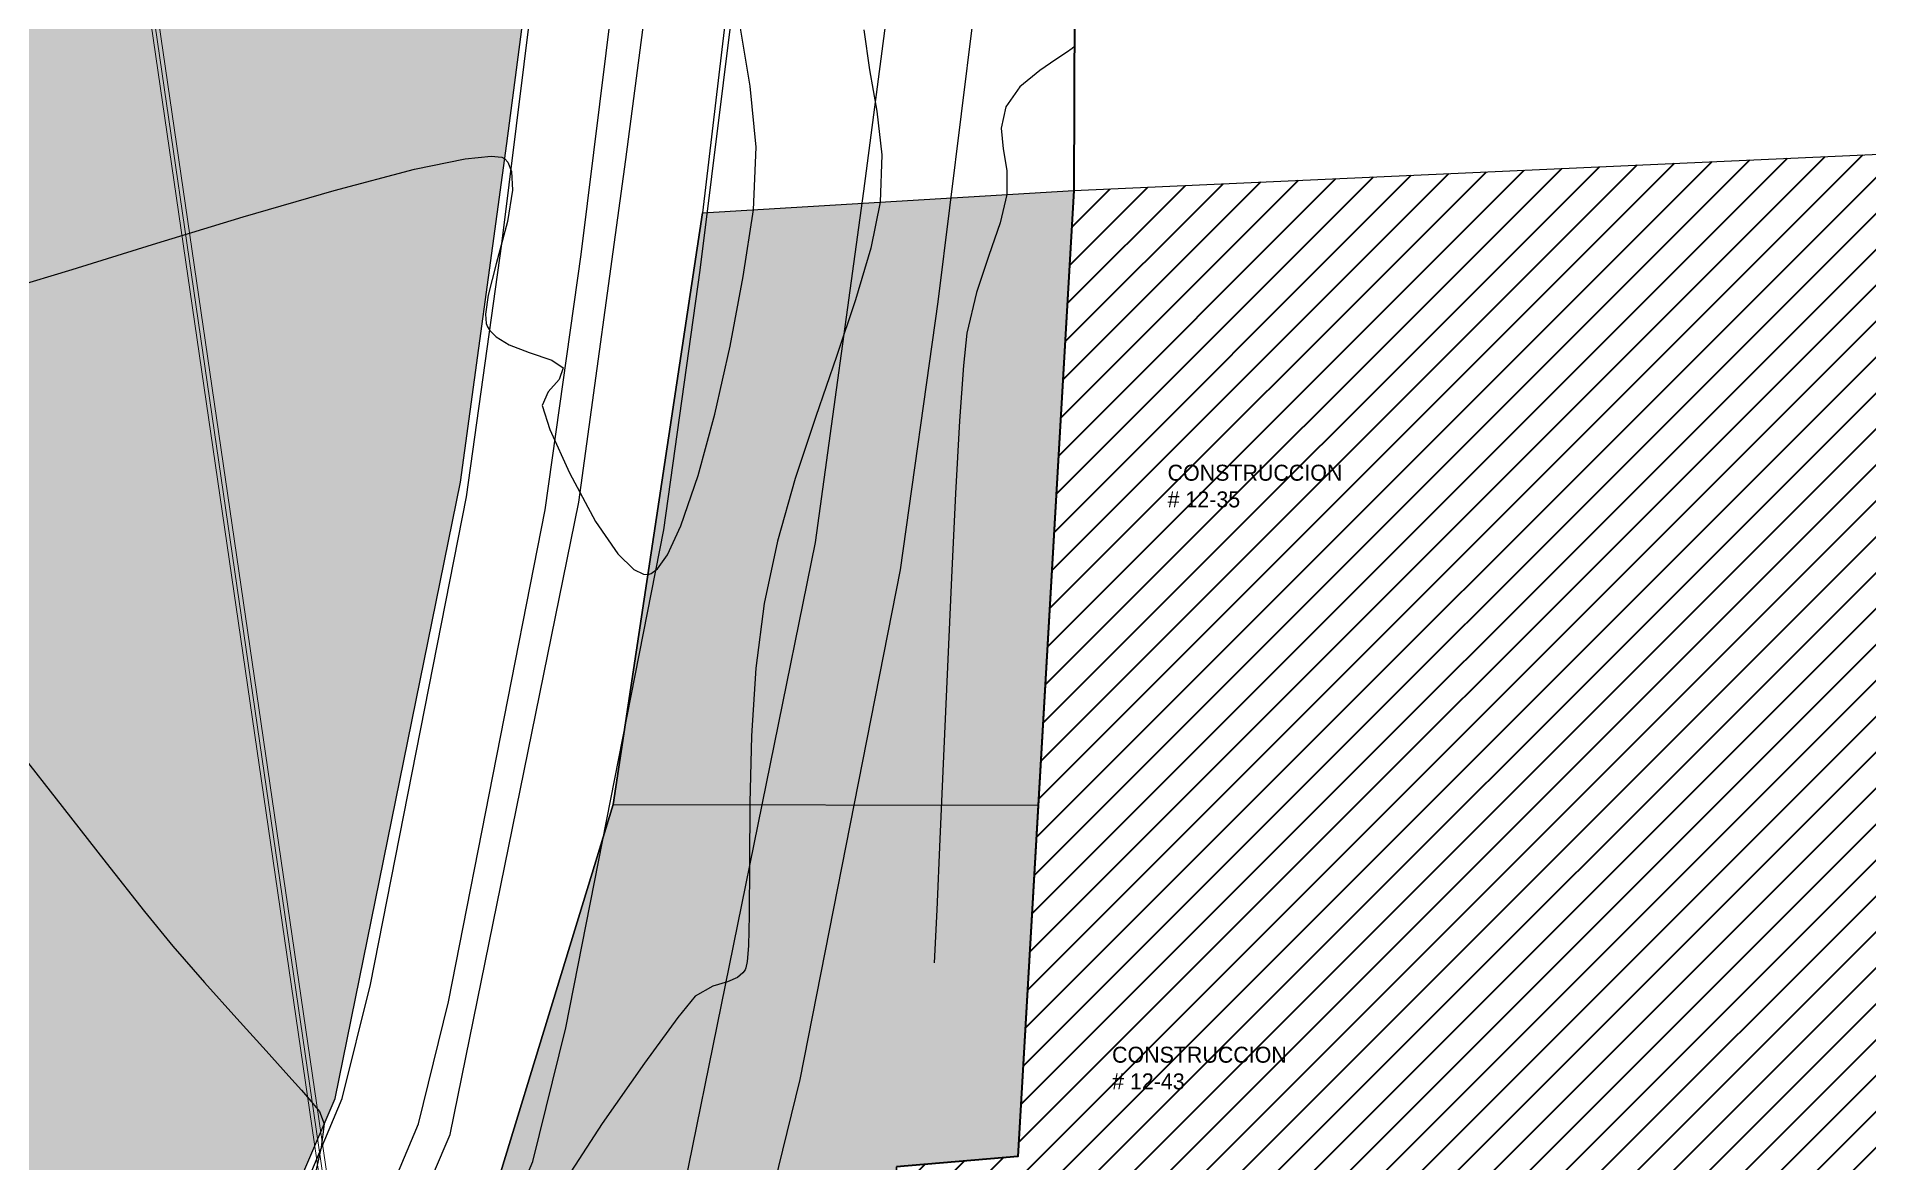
# Model space of a CAD drawing. Header units: inches. Extents: x 2908 to 3459, y -3172 to -55.
# Drawn here: x 3208.79 to 3231.68, y -84 to -69.93 of the extents above; entities that cross this region are included whole.
import ezdxf

# ---------------------------------------------------------------- set-up
doc = ezdxf.new("R2010")
doc.units = ezdxf.units.IN
doc.header["$MEASUREMENT"] = 0
for name, color, linetype, lineweight in [('ANDEN', 254, 'Continuous', 30), ('ANTEJARDIN', 190, 'Continuous', 30), ('Capa2', 1, 'Continuous', 25), ('ELECTRICA', 250, 'Continuous', 15), ('FLECHA', 7, 'Continuous', 50), ('PARAM', 5, 'Continuous', 40), ('TEXTO 2', 250, 'Continuous', 20)]:
    doc.layers.add(name, color=color, linetype=linetype, lineweight=lineweight)
for name, color, linetype in [('C-TOPO-MAJR', 1, 'Continuous'), ('C-TOPO-MINR', 8, 'Continuous'), ('PERFIL', 7, 'Continuous')]:
    doc.layers.add(name, color=color, linetype=linetype)

# ---------------------------------------------------------------- blocks, each defined once
blk = doc.blocks.new('AeccArrow')
at = {"flags": 128}
blk.add_lwpolyline([(-0.45, 0, 0, 0, 0), (0.1498, 0, 0.1, 0, 0), (0.4497, 0, 0, 0, 0)], format="xyseb", dxfattribs=at)

msp = doc.modelspace()

# ---------------------------------------------------------------- hatches: boundary and pattern name
at = {"layer": 'PARAM'}
h = msp.add_hatch(dxfattribs=at)
h.set_pattern_fill('ANSI31', color=256, scale=0.1)
h.set_pattern_definition([(45, (-836576.1217, -1053076.2525), (-0.22450640303, 0.22450640303), [])])
h.paths.add_polyline_path([(3225.395, -92.742), (3225.154, -85.882), (3224.252, -86.039), (3219.654, -86.308), (3219.536, -84.051), (3221.051, -83.924), (3221.306, -79.532), (3221.752, -71.848), (3234.499, -71.272), (3234.781, -84.748), (3235.305, -92.2)])
h = msp.add_hatch(dxfattribs=at)
h.set_pattern_fill('DOTS', color=251, scale=0.1)
h.set_pattern_definition([(0, (-836576.1217, -1053076.2525), (0.079375, 0.15875), [0, -0.15875])])
h.paths.add_polyline_path([(3219.654, -86.308), (3213.783, -86.753), (3215.996, -79.523), (3217.112, -72.13), (3221.752, -71.848), (3221.306, -79.532), (3221.051, -83.924), (3219.536, -84.051)])
at = {"layer": 'PERFIL'}
h = msp.add_hatch(dxfattribs=at)
h.set_pattern_fill('AR-CONC', color=251, scale=0.005)
h.set_pattern_definition([(50, (-836597.2255, -1052994.9305), (0.910923345, -0.0796954277), [0.09525, -1.04775]), (355, (-836597.2255, -1052994.9305), (-0.1762171071, 0.9552842262), [0.0762, -0.83820292085]), (100.4514447, (-836597.1496, -1052994.9371), (0.73470623545, 0.87558875956), [0.080950044, -0.890451223]), (46.1842, (-836597.2255, -1052994.6765), (1.3553952045, -0.2102116397), [0.142875, -1.571625]), (96.63555761, (-836597.1125, -1052994.694), (1.1870206703, 1.237130623), [0.1214251157, -1.3356780408]), (351.18415117, (-836597.2255, -1052994.6765), (1.1870206703, 1.237130623), [0.1142998354, -1.2572986596]), (21, (-836597.0985, -1052994.74), (0.75807195635, -0.51132599094), [0.09525, -1.04775]), (326, (-836597.0985, -1052994.74), (0.30901014174, 0.9209398306), [0.0762, -0.8382]), (71.451445, (-836597.0353, -1052994.7826), (1.0670820964, 0.40961384443), [0.080950044, -0.890449688]), (37.5, (-836597.2255, -1052994.93047), (0.01544301625, 0.422775194366), [0, -0.82804, 0, -0.8509, 0, -0.841375]), (7.5, (-836597.2255, -1052994.93047), (0.33409831255, 0.50090287409), [0, -0.48514, 0, -0.80899, 0, -0.320675]), (327.5, (-836597.5087, -1052994.93047), (0.677952975834, -0.02864371996), [0, -0.3175, 0, -0.9906, 0, -1.31445]), (317.5, (-836597.6357, -1052994.9305), (0.74064590693, 0.12713245517), [0, -0.41275, 0, -0.65786, 0, -0.93345])])
h.paths.add_polyline_path([(3214.085, -75.494), (3214.666, -71.261), (3216.044, -60.749), (3209.057, -59.888), (3207.862, -69.243), (3206.727, -77.761), (3205.788, -81.531), (3204.323, -84.49), (3201.714, -87.964), (3198.924, -90.509), (3195.551, -92.619), (3190.562, -94.267), (3185.077, -94.884), (3168.59, -94.436), (3168.323, -101.412), (3183.376, -101.854), (3186.464, -103.339), (3190.696, -106.704), (3193.137, -107.443), (3196.455, -107.4), (3199.767, -106.573), (3206.308, -105.283), (3238.438, -103.521), (3237.818, -96.591), (3218.405, -97.637), (3209.878, -98.123), (3203.527, -98.608), (3199.501, -99.436), (3197.44, -100.027), (3197.152, -99.99), (3197.003, -99.858), (3196.963, -99.642), (3197.068, -99.52), (3199.55, -98.431), (3202.008, -96.857), (3206.529, -93.278), (3208.736, -90.568), (3211.384, -85.848), (3212.519, -83.198)])

# ---------------------------------------------------------------- linework, layer by layer
at = {"layer": 'ANDEN', "elevation": 2187.151, "flags": 128}
for points in [[(3197.269, -99.478), (3199.594, -98.489), (3202.045, -96.897), (3204.884, -94.669), (3206.61, -93.327), (3208.866, -90.566), (3209.612, -89.196), (3211.482, -85.882), (3212.609, -83.198), (3212.961, -81.772), (3214.16, -75.676), (3214.604, -72.517), (3215.62, -64.335)], [(3197.661, -100.398), (3200.065, -99.375), (3202.627, -97.711), (3205.499, -95.457), (3207.313, -94.048), (3209.7, -91.126), (3210.487, -89.681), (3212.381, -86.323), (3213.562, -83.513), (3213.937, -81.988), (3215.146, -75.842), (3215.595, -72.648), (3216.613, -64.459)], [(3198.248, -101.778), (3200.773, -100.704), (3203.5, -98.932), (3206.422, -96.639), (3208.367, -95.128), (3210.95, -91.967), (3211.799, -90.408), (3213.73, -86.984), (3214.99, -83.986), (3215.402, -82.313), (3216.626, -76.091), (3217.082, -72.845), (3218.101, -64.644)], [(3199.422, -104.539), (3202.188, -103.362), (3205.247, -101.375), (3208.269, -99.004), (3210.476, -97.289), (3213.45, -93.648), (3214.423, -91.862), (3216.429, -88.306), (3217.847, -84.932), (3218.332, -82.961), (3219.585, -76.59), (3220.056, -73.239), (3221.078, -65.013)]]:
    msp.add_lwpolyline(points, dxfattribs=at)
at = {"layer": 'ANTEJARDIN', "flags": 128}
for points, elevation in [([(3221.793, -60.39), (3218.469, -60.652), (3217.112, -72.13), (3221.752, -71.848)], 2188.92), ([(3218.469, -60.652), (3217.112, -72.13), (3215.996, -79.523), (3213.783, -86.753)], 2189.34), ([(3217.112, -72.13), (3215.996, -79.523), (3221.306, -79.532)], 2188.701)]:
    msp.add_lwpolyline(points, dxfattribs=dict(at, elevation=elevation))
at = {"layer": 'C-TOPO-MAJR', "color": 30, "linetype": 'Continuous', "lineweight": -3, "elevation": 2188, "flags": 128}
for points in [[(3219.129, -69.84), (3219.198, -70.34), (3219.291, -70.856), (3219.354, -71.402), (3219.332, -71.995), (3219.215, -72.569), (3219.024, -73.217), (3218.786, -73.924), (3218.526, -74.673), (3218.271, -75.447), (3218.047, -76.232), (3217.881, -77.009), (3217.779, -77.817), (3217.725, -78.666), (3217.702, -79.5), (3217.697, -80.264), (3217.695, -80.904), (3217.686, -81.289), (3217.671, -81.485), (3217.654, -81.565), (3217.643, -81.588), (3217.615, -81.626), (3217.547, -81.684), (3217.423, -81.739), (3217.239, -81.795), (3217.02, -81.918), (3216.804, -82.186), (3216.385, -82.755), (3215.859, -83.51), (3215.32, -84.339)], [(3208.553, -78.839), (3209.108, -79.548), (3209.658, -80.251), (3210.139, -80.862), (3210.492, -81.295), (3210.886, -81.748), (3211.29, -82.199), (3211.658, -82.603), (3211.943, -82.916), (3212.098, -83.093), (3212.22, -83.233), (3212.323, -83.359), (3212.383, -83.514), (3212.346, -83.806), (3212.225, -84.347)]]:
    msp.add_lwpolyline(points, dxfattribs=at)
at = {"layer": 'C-TOPO-MINR', "color": 26, "linetype": 'Continuous', "lineweight": -3, "flags": 128}
for points, elevation in [([(3208.488, -73.062), (3209.233, -72.835), (3210.237, -72.524), (3211.37, -72.178), (3212.506, -71.847), (3213.514, -71.583), (3214.144, -71.452), (3214.47, -71.418), (3214.602, -71.433), (3214.639, -71.452), (3214.678, -71.495), (3214.726, -71.611), (3214.738, -71.845), (3214.673, -72.236), (3214.532, -72.767), (3214.433, -73.157), (3214.399, -73.393), (3214.408, -73.51), (3214.423, -73.553), (3214.452, -73.599), (3214.533, -73.679), (3214.693, -73.776), (3214.943, -73.874), (3215.227, -73.97), (3215.369, -74.067), (3215.319, -74.213), (3215.182, -74.366), (3215.107, -74.538), (3215.204, -74.834), (3215.447, -75.378), (3215.773, -75.984), (3216.053, -76.391), (3216.253, -76.587), (3216.375, -76.644), (3216.43, -76.647), (3216.469, -76.635), (3216.548, -76.576), (3216.672, -76.404), (3216.842, -76.041), (3217.057, -75.412), (3217.265, -74.644), (3217.456, -73.796), (3217.62, -72.925), (3217.749, -72.091), (3217.783, -71.307), (3217.708, -70.544), (3217.582, -69.796)], 2188.5), ([(3221.758, -70.051), (3221.73, -70.075), (3221.66, -70.125), (3221.528, -70.212), (3221.325, -70.348), (3221.078, -70.555), (3220.9, -70.804), (3220.843, -71.068), (3220.869, -71.327), (3220.915, -71.598), (3220.916, -71.898), (3220.83, -72.251), (3220.688, -72.661), (3220.535, -73.123), (3220.414, -73.631), (3220.371, -74.035), (3220.324, -74.728), (3220.274, -75.636), (3220.222, -76.686), (3220.171, -77.804), (3220.122, -78.918), (3220.077, -79.954), (3220.038, -80.839), (3220.006, -81.5)], 2187.5)]:
    msp.add_lwpolyline(points, dxfattribs=dict(at, elevation=elevation))
at = {"layer": 'Capa2', "elevation": 2189.2, "flags": 128}
msp.add_lwpolyline([(3239.932, -103.387), (3239.183, -95.015), (3218.322, -96.139), (3209.778, -96.626), (3204.175, -97.055), (3207.588, -94.352), (3209.981, -91.415), (3212.731, -86.512), (3213.958, -83.647), (3215.565, -75.746), (3216.152, -71.46), (3217.728, -59.445), (3209.24, -58.399)], dxfattribs=at)
at = {"layer": 'ELECTRICA', "elevation": 2189.428, "flags": 128}
for points in [[(3208.549, -58.317), (3212.49, -85.34), (3211.332, -87.104), (3203.444, -96.079), (3225.242, -95.007), (3247.517, -94.494)], [(3208.598, -58.31), (3212.542, -85.352), (3211.372, -87.134), (3203.56, -96.024), (3225.24, -94.957), (3247.515, -94.444)], [(3208.648, -58.303), (3212.595, -85.363), (3211.412, -87.164), (3203.676, -95.968), (3225.238, -94.907), (3247.514, -94.394)]]:
    msp.add_lwpolyline(points, dxfattribs=at)
at = {"layer": 'PARAM', "elevation": 2188.92, "flags": 128}
msp.add_lwpolyline([(3221.793, -60.39), (3221.752, -71.848), (3221.051, -83.924), (3219.536, -84.051)], dxfattribs=at)
at = {"layer": 'PERFIL', "flags": 128}
for points, elevation in [([(3242.92, -103.12), (3241.913, -91.863), (3218.155, -93.144), (3212.164, -93.486), (3212.471, -93.108), (3215.426, -87.84), (3216.837, -84.545), (3218.524, -76.249), (3219.126, -71.859), (3221.095, -56.838), (3209.607, -55.422)], 2189.2), ([(3238.438, -103.521), (3237.818, -96.591), (3218.405, -97.637), (3209.878, -98.123), (3203.527, -98.608), (3199.501, -99.436), (3197.44, -100.027), (3197.152, -99.99), (3197.003, -99.858), (3196.963, -99.642), (3197.068, -99.52), (3199.55, -98.431), (3202.008, -96.857), (3206.529, -93.278), (3208.736, -90.568), (3211.384, -85.848), (3212.519, -83.198), (3214.085, -75.494), (3214.666, -71.261), (3216.044, -60.749), (3209.057, -59.888)], 2189.2), ([(3225.395, -92.742), (3225.154, -85.882), (3224.252, -86.039), (3219.654, -86.308), (3219.536, -84.051), (3221.051, -83.924), (3221.306, -79.532), (3221.752, -71.848), (3234.499, -71.272), (3234.781, -84.748), (3235.305, -92.2), (3225.395, -92.742)], 2179.969), ([(3219.654, -86.308), (3213.783, -86.753), (3215.996, -79.523), (3217.112, -72.13), (3221.752, -71.848), (3221.306, -79.532), (3221.051, -83.924), (3219.536, -84.051), (3219.654, -86.308)], 2179.969)]:
    msp.add_lwpolyline(points, dxfattribs=dict(at, elevation=elevation))

# ---------------------------------------------------------------- block references
at = {"layer": 'FLECHA', "xscale": 3.037308073633374, "yscale": 3.037308073633374, "zscale": 3.037308073633374, "rotation": 253.519198549388}
msp.add_blockref('AeccArrow', (3209.696, -82.858, -1206.962), dxfattribs=at)

# ---------------------------------------------------------------- texts
at = {"layer": 'TEXTO 2', "color": 0, "char_height": 0.2, "width": 2.48833, "attachment_point": 1}
for s, insert in [('CONSTRUCCION\\P# 12-35', (3222.923, -75.276)), ('CONSTRUCCION\\P# 12-43', (3222.229, -82.55))]:
    msp.add_mtext(s, dxfattribs=dict(at, insert=insert))

doc.saveas('drawing.dxf')
